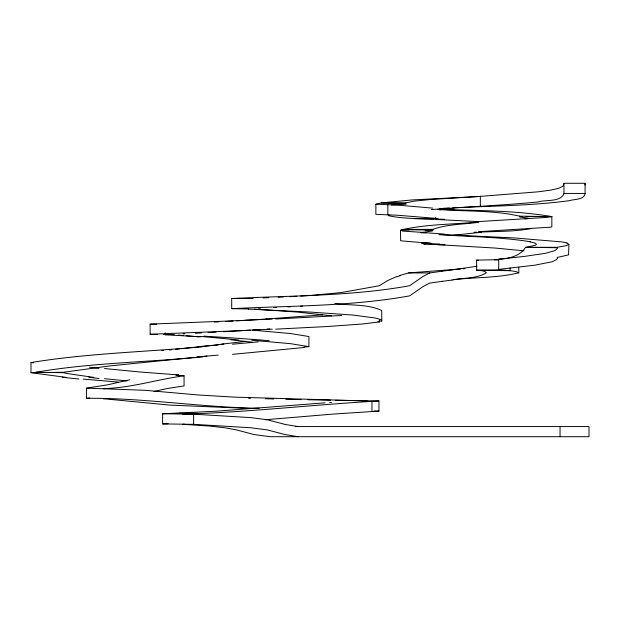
<?xml version="1.0" encoding="UTF-8"?>
<svg xmlns="http://www.w3.org/2000/svg" width="620" height="620" viewBox="0 0 620 620"><rect width="100%" height="100%" fill="white"/><g stroke="black" fill="none" stroke-linecap="round" stroke-linejoin="round"><path stroke-width="0.93" d="M563.944 183.722L562.836 186.279L558.357 188.41L550.692 190.123L538.059 191.828L478.33 196.525L430.404 199.508L413.711 201.221L405.937 202.926L381.261 202.926L375.875 204.205L375.875 214.342L396.846 215.194L438.224 218.527M585.102 183.722L584.9 185M528.201 218.147L519.808 217.008L519.459 216.155C493.032 209.978 464.698 211.645 437.565 209.397M405.937 202.926L405.875 203.352L381.261 202.926L412.083 199.935L480.058 196.455M478.787 222.293C463.574 224.37 447.369 224.146 432.876 229.385L432.714 230.671L431.551 231.097L422.305 232.376L402.783 231.097L400.481 230.237C425.56 223.983 452.011 224.603 477.64 222.03M498 259.796L494.334 259.687C505.114 258.928 518.855 257.796 525.264 247.737L525.76 247.31L557.202 247.31L557.582 247.737L556.52 249.449L554.489 250.728L545.615 253.286L525.334 256.277L498.728 259.261L498.682 269.824L476.633 270.25L476.633 260.113L498.682 259.687M566.874 243.048L568.912 244.327L566.417 245.605L557.202 247.31M442.114 271.211L429.854 272.924L424.801 275.481A60.171 16.585 -10.7 0 0 422.577 276.76L409.634 285.727C351.005 296.321 291.005 295.57 231.694 298.53L231.694 308.667L248.713 308.985M518.785 267.282L518.785 272.815C497.604 278.039 475.013 277.225 453.29 279.643M444.416 234.081L420.5 232.376L421.701 232.802L422.305 232.376M478.369 231.702L550.947 227.145L551.846 226.719L551.846 216.581L546.6 217.434L476.493 221.704M396.165 276.76L387.632 280.604L379.37 285.727L341.356 292.555L311.038 295.422M389.469 215.194L388.267 215.621C402.55 218.868 417.601 218.364 432.179 219.038L434.07 219.077M399.768 275.481L408.611 272.924L460.8 268.956M531.518 228.424C515.057 231.71 498.054 231.237 481.345 232.066M153.892 391.468L167.493 388.476L184.055 385.919L184.055 375.782L176.367 375.247M463.621 207.32C498.844 205.879 534.223 205.391 569.207 200.686C574.089 199.012 583.521 200.175 585.102 193.858L585.11 183.295L563.944 183.295L563.944 193.858C559.883 202.469 545.778 199.423 538.059 201.965C502.51 205.391 466.891 206.809 431.303 209.576M129.75 379.765L107.942 384.741L86.56 388.159L86.56 398.296C144.328 397.823 201.492 407.449 259.207 408.278M477.075 266.236L451.988 269.933M379.51 320.052L379.51 321.896L362.165 324.028L326.252 326.593L275.737 329.15M184.055 375.782C157.007 379.417 130.805 388.074 103.292 388.585L105.16 388.724M188.379 414.478L182.853 414.191C248.364 412.3 313.534 404.604 378.952 400.962L378.952 411.099L332.948 414.09L265.313 419.756M442.114 281.348L429.854 283.061L424.801 285.619A60.171 16.585 -10.7 0 0 422.577 286.897L409.634 295.864C351.005 306.458 291.005 305.707 231.694 308.667M451.988 280.07C463.21 277.636 476.439 278.915 486.359 272.815L484.941 271.537L482.004 270.684L476.633 270.25L510.082 270.684L516.011 271.537L518.785 272.815M453.05 235.259L481.546 232.267L479.857 232.128M245.815 341.318L221.356 344.201M64.232 372.155L110.221 365.862L194.107 357.43M198.881 346.758L181.149 348.719M196.021 357.213L198.881 356.895M106.431 398.381L103.292 398.722L170.213 405.124L250.426 408.487M175.584 349.316L179.606 348.889M86.56 398.296L89.791 397.955M528.271 218.372L524.861 218.721L527.628 218.721M258.261 341.891L232.523 344.201M322.741 314.836L266.112 319.013M161.835 350.602L163.75 350.432M66.216 377.379L31 372.69L31 362.553C87.715 353.26 145.452 351.928 202.647 346.758M304.102 347.502L232.523 354.338M31 372.69L63.318 372.263L64.999 373.116L70.068 373.969L93.775 377.379M304.04 347.076L308.899 346.65L308.899 336.513L290.493 333.529L252.758 330.181M202.647 356.895C147.095 362.281 90.9 362.731 35.836 372.263L63.434 372.69M498.728 269.398L535.052 265.135L552.366 261.717L556.52 259.586L557.473 258.3L557.202 257.447L568.571 254.89L568.912 244.327M169.229 349.959L171.841 349.75M444.377 234.546L446.152 234.399M463.287 268.778L464.946 268.654M341.728 315.479L275.737 319.013M267.042 329.088L269.832 328.91M391.367 204.933L406.123 204.244M498.682 269.56L501.301 269.398M309.272 295.538L300.607 296.073M245.698 320.3L236.724 320.827M245.698 330.437L223.688 331.716M233.058 321.044L225.572 321.47M296.887 296.29L289.625 296.678M300.607 306.21L302.459 306.102M325.035 402.829L216.085 411.207L162.611 413.765L162.611 423.902L193.618 424.328L250.612 427.746L267.204 429.877L285.115 434.574L298.127 436.705M218.86 321.842L214.195 322.098M208.01 332.568L215.962 332.142M287.827 306.908L290.524 306.768M201.717 332.901L195.3 333.235M329.701 402.574L331.553 402.481M183.008 333.847L184.915 333.754M443.37 208.274L449.136 207.987M278.186 297.251L283.433 296.996M452.786 207.809L461.792 207.398M273.466 307.597L276.303 307.474M263.167 297.91L268.747 297.678M258.524 308.241L260.385 308.163M246.31 320.3L150.118 324.136L150.118 334.273L157.581 334.405M246.31 330.437L150.118 334.273M175.956 375.046L178.715 374.929L178.715 376.774M363.274 401.109L367.071 400.962L234.089 397.125L198.493 394.987L144.917 390.29L86.56 388.159M184.721 424.266L182.853 424.328L209.134 426.041L224.727 427.746L236.499 429.877L254.099 434.574L270.297 436.705L589 436.705L589 426.568L295.701 426.568M165.129 332.855L165.129 334.699L171.701 334.49M473.928 232.267L476.71 232.19M162.611 423.902L168.129 423.762M378.936 321.083L381.757 321.044L381.734 310.481C367.505 303.831 350.192 305.722 334.792 303.467M563.944 193.432L585.11 193.432M439.549 209.328C476.92 210.707 514.949 210.296 551.846 216.581L526.101 216.581M519.428 216.581L522.288 216.581M436.216 218.612L414.238 218.612L436.154 219.023M432.876 229.385L402.736 229.385L432.721 229.811L401.326 229.811L408.952 229.919M421.701 232.802L425.886 232.802M400.481 230.237L400.66 240.8L431.443 243.365L422.305 242.513L421.701 242.939L421.964 243.365L439.689 244.009M498.728 259.261L501.301 259.261M408.611 272.924L429.854 272.924M231.694 298.53L253.208 298.53M198.028 413.339L179.157 413.339L182.877 413.439M519.459 216.155L551.846 216.581M425.173 230.136L432.807 230.237M557.582 247.737L525.76 247.31L535.595 245.179L536.478 244.327L535.06 243.048M378.952 400.962L335.42 400.295M374.116 411.037L378.952 411.099M162.611 413.765L193.618 414.191L250.612 417.609L267.204 419.74L285.115 424.436L298.127 426.568M150.118 324.136L156.651 324.252M163.176 334.498L174.375 334.684M443.548 209.126L453.964 209.328L439.913 208.971M438.813 219.17L444.493 219.279M307.768 399.737L330.592 400.202M285.781 399.257L301.095 399.598M273.792 398.962L265.43 398.753M191.255 413.664L194.975 413.765M444.013 234.616L514.12 237.925L560.139 241.761M444.959 244.776L423.863 244.218L425.328 243.792L421.964 243.365M498.922 269.964L500.759 270.01M502.595 270.064L510.082 270.684L510.082 267.918M248.604 398.296L250.426 398.35M375.875 204.205L396.846 205.057L432.791 208.134M248.419 309.093L310.302 312.077L353.09 315.069L375.495 318.052L379.959 319.339L381.424 320.191L381.757 321.044M165.129 334.699L201.051 336.838M478.524 221.596L435.697 219.465L435.697 217.62M254.394 309.093L297.507 312.077L331.467 315.812M178.715 374.929L139.299 371.938L104.524 368.528M178.281 335.126L183.365 335.498M251.813 340.248L290.493 343.666L308.899 346.65M118.203 382.075L83.189 379.091M476.633 260.113L478.423 260.26M198.865 336.838L186.108 335.722M126.945 380.967L104.524 378.665M438.945 234.678C469.456 236.731 500.232 236.902 530.48 241.761M437.154 244.644L495.279 248.062L524.086 250.837M230.973 339.822L252.224 342.17M31 362.553L33.379 362.871M377.921 321.61L379.51 321.896M529.131 228.424L529.472 228.85M560.054 426.568L560.054 436.705M480.337 196.098L480.337 206.235M440.037 208.475L440.037 210.32M387.864 204.631L387.864 214.768M371.969 401.388L371.969 411.525M193.618 414.191L193.618 424.328M78.88 379.006A231.237 8.579 2.8 0 1 62.333 377.278M98.968 378.51A198.423 8.447 3.3 0 1 88.691 377.208M98.921 368.373A198.423 8.455 3.3 0 1 89.451 367.179M218.317 355.105A131.479 0.938 -4.8 0 1 197.672 356.856M218.317 344.968A131.479 0.938 -4.8 0 1 197.672 346.719M223.867 344.022A99.34 1.581 -6.3 0 1 199.803 346.774M206.948 356.105A99.34 1.581 -6.3 0 1 203.903 356.454M203.856 336.133A114.065 3.27 3.3 0 1 269.243 340.682M200.167 336.404A81.708 2.852 4.7 0 1 238.778 340.062M259.943 329.584A73.555 1.124 -3.4 0 1 252.929 330.026M250.24 330.189A73.555 1.124 -3.4 0 1 245.737 330.468M272.273 329.189A105.912 0.93 -2.4 0 1 246.078 330.321M272.273 319.052A105.912 0.93 -2.4 0 1 246.078 320.183M266.778 319.006A73.555 1.124 -3.4 0 1 245.737 320.331M396.73 276.822A89.799 20.15 -3.1 0 1 400.35 275.559M441.936 281.364A42.703 0.574 -7.2 0 1 451.918 280.07M441.936 271.227A42.703 0.574 -7.2 0 1 451.918 269.933M560.782 241.761A101.595 5.564 1 0 1 567.199 243.048M529.589 241.769A69.316 5.487 1.7 0 1 534.564 243.04"/></g></svg>
